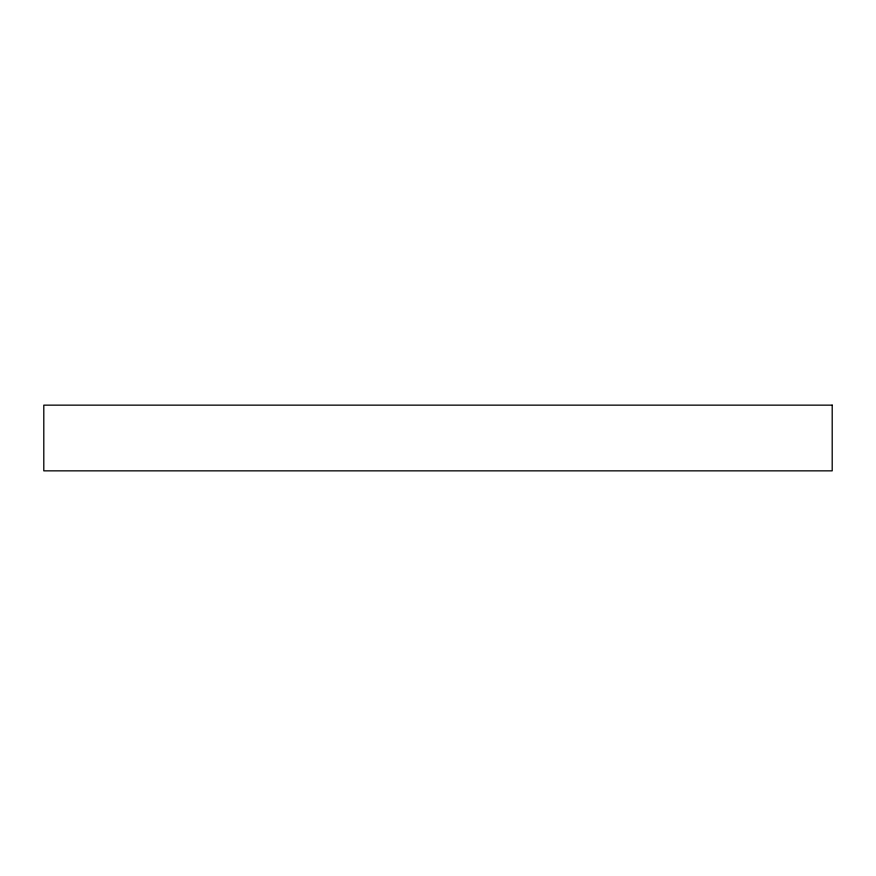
<?xml version="1.0" encoding="UTF-8"?>
<svg xmlns="http://www.w3.org/2000/svg" width="876" height="876" viewBox="0 0 876 876"><rect width="100%" height="100%" fill="white"/><g stroke="black" fill="none" stroke-linecap="round" stroke-linejoin="round"><path stroke-width="1.31" d="M832.2 405.15L43.8 405.15L43.8 470.85L832.2 470.85L832.2 405.15"/></g></svg>
